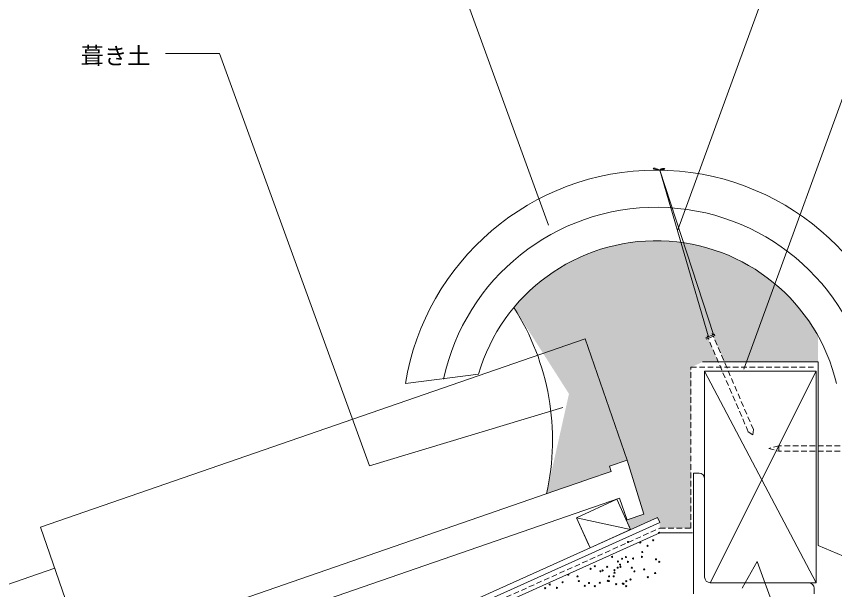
# Model space of a CAD drawing. Units: millimetres, scale not verified. Extents: x -203 to 197, y -138 to 132.
# Drawn here: x -25.8 to 62.3, y 19.9 to 81.6 of the extents above; entities that cross this region are included whole.
import ezdxf
from ezdxf.enums import TextEntityAlignment as Align

# ---------------------------------------------------------------- set-up
doc = ezdxf.new("R2010")
doc.units = ezdxf.units.MM
doc.header["$LTSCALE"] = 0.5
doc.linetypes.add('DASHED1', pattern=[1.8, 1.2, -0.6])
for name, color, linetype, lineweight in [('1-0', 7, 'Continuous', 18), ('1-1', 7, 'Continuous', 18), ('1-2', 3, 'Continuous', 18), ('1-3', 7, 'Continuous', 18), ('1-4', 7, 'Continuous', 18), ('1-5', 7, 'Continuous', 18)]:
    doc.layers.add(name, color=color, linetype=linetype, lineweight=lineweight)
doc.layers.add('1-6_ADD_LINE', color=8, linetype='Continuous')
doc.styles.add('ＭＳ ゴシック', font='')
doc.styles.get('ＭＳ ゴシック').set_extended_font_data('MS Gothic')

msp = doc.modelspace()

# ---------------------------------------------------------------- linework, layer by layer
at = {"layer": '1-0'}
for p, q in [((34.5203, 27.596), (38.8803, 29.6039)), ((38.8803, 29.6039), (40.2346, 26.5945)), ((38.8804, 29.6038), (40.2346, 26.5945)), ((38.8804, 29.6038), (40.3577, 26.3209)), ((35.9804, 24.3511), (34.5203, 27.596)), ((35.8573, 24.6247), (34.5203, 27.596)), ((34.5203, 27.596), (40.3577, 26.3209)), ((36.0054, 24.3624), (43.2464, 27.6208)), ((-127.3517, -49.8063), (43.4926, 27.0737)), ((-127.3517, -50.9029), (43.4926, 25.9771)), ((40.3577, 26.3209), (35.9804, 24.3511)), ((40.3577, 26.3209), (40.3577, 26.3209)), ((-127.3517, -49.1483), (36.0054, 24.3624)), ((35.9804, 24.3511), (35.9804, 24.3511))]:
    msp.add_line(p, q, dxfattribs=at)
at = {"layer": '1-0', "color": 3, "linetype": 'DASHED1'}
msp.add_line((-127.3517, -50.4042), (43.4926, 26.4758), dxfattribs=at)
at = {"layer": '1-0'}
msp.add_lwpolyline([(40.3577, 26.3209), (36.0026, 24.3611), (35.9804, 24.3511)], dxfattribs=at)
at = {"layer": '1-1', "linetype": 'DASHED1'}
for p, q in [((70.117, 35.3588), (56.3166, 35.3588)), ((70.117, 34.7589), (56.3166, 34.7589))]:
    msp.add_line(p, q, dxfattribs=at)
at = {"layer": '1-1'}
for p, q in [((43.4926, 27.0737), (43.2464, 27.6208)), ((43.4926, 25.9771), (47.0004, 25.9771))]:
    msp.add_line(p, q, dxfattribs=at)
at = {"layer": '1-1', "color": 3}
for points in [[(43.4926, 65.0387), (43.2841, 65.1378), (43.2103, 65.1562), (43.1366, 65.1747), (43.0629, 65.2115), (42.9892, 65.2484), (42.9154, 65.2668), (42.8417, 65.2668), (42.7864, 65.1747), (42.8601, 65.1562), (42.9339, 65.1378), (43.026, 65.1194), (43.0998, 65.1194), (43.1919, 65.1009), (43.2841, 65.0825), (43.3578, 65.064), (43.4315, 65.064)], [(43.4919, 65.0387), (43.5606, 65.1009), (43.6343, 65.1747), (43.708, 65.1931), (43.8002, 65.2115), (43.8924, 65.23), (43.9661, 65.23), (44.0214, 65.1378), (43.9477, 65.1194), (43.874, 65.1194), (43.8002, 65.1194), (43.708, 65.1194), (43.6343, 65.0825), (43.5606, 65.0825)]]:
    msp.add_lwpolyline(points, close=True, dxfattribs=at)
msp.add_lwpolyline([(49.2723, 47.3367), (43.4926, 65.0387), (48.7228, 47.1006)], dxfattribs=at)
at = {"layer": '1-1', "color": 3, "linetype": 'DASHED1'}
msp.add_lwpolyline([(43.4926, 26.4758), (46.8545, 26.4758), (46.8545, 43.8034), (60.3522, 43.8034)], dxfattribs=at)
at = {"layer": '1-1'}
for centre in [(43.414, 25.9817), (40.0683, 24.987), (41.3945, 24.9267), (42.7811, 25.1678), (41.6055, 23.9019), (42.1782, 24.565), (38.3502, 23.3895), (38.9832, 22.877), (39.4353, 23.1785), (39.8452, 23.3645), (40.6108, 23.2086), (41.5754, 23.3895), (43.0825, 23.1182), (36.0473, 22.0986), (36.4995, 22.3699), (37.8257, 22.3096), (38.953, 22.2139), (39.2122, 22.5507), (39.2544, 22.3043), (40.0683, 22.8469), (40.4903, 22.2139), (41.8165, 22.0331), (43.4442, 22.8469), (33.6593, 21.4612), (34.6306, 21.2847), (37.1023, 21.8273), (37.3434, 21.9177), (38.0367, 21.2847), (38.531, 21.2795), (38.6094, 21.9479), (38.6214, 21.6714), (40.7615, 21.8221), (42.2084, 21.1891), (42.9921, 21.6412), (31.6397, 20.4062), (33.0263, 20.6473), (34.7814, 20.7723), (35.4143, 20.2599), (35.8665, 20.5613), (36.4995, 20.2298), (37.042, 20.5915), (37.898, 20.7973), (38.0066, 20.7723), (38.8023, 20.4355), (39.5136, 20.5011), (39.586, 20.4657), (39.8753, 20.2298), (39.8874, 20.7671), (40.3395, 20.948), (31.1575, 20.0144), (32.4234, 20.0445)]:
    msp.add_circle(centre, 0.0598, dxfattribs=at)
at = {"layer": '1-2', "color": 7}
for p, q in [((35.465, 46.858), (-23.1766, 26.5685)), ((39.9772, 33.8165), (35.465, 46.858)), ((-18.4682, 12.9601), (-23.1766, 26.5685)), ((-21.6526, 22.1637), (-70.5966, 5.2296))]:
    msp.add_line(p, q, dxfattribs=at)
at = {"layer": '1-2'}
for p, q in [((38.0862, 33.1622), (39.9772, 33.8165)), ((41.784, 27.9869), (39.9772, 33.8165)), ((38.0862, 33.1622), (38.2639, 32.5888)), ((33.143, 30.8171), (-18.4682, 12.9601)), ((-14.5724, 11.1335), (39.1525, 29.7217)), ((39.1525, 29.7217), (39.9725, 27.3516)), ((39.9698, 27.3592), (41.784, 27.9869))]:
    msp.add_line(p, q, dxfattribs=at)
for points in [[(38.2639, 32.5888), (35.7131, 31.7063), (35.6253, 31.6759)], [(35.6253, 31.6759), (33.4553, 30.9251), (33.143, 30.8171)]]:
    msp.add_lwpolyline(points, dxfattribs=at)
at = {"layer": '1-3'}
for p, q in [((48.46, 46.9876), (49.3699, 47.3787)), ((49.3699, 47.3787), (49.4282, 47.2431)), ((48.3241, 43.3976), (60.3241, 20.5976)), ((60.3241, 43.3976), (48.9241, 20.5976)), ((60.3241, 43.3976), (60.3241, 20.5976)), ((16.117, 42.0413), (23.984, 43.0641)), ((47.7241, 32.3976), (47.1241, 32.3976)), ((47.1241, 32.3976), (47.1241, 19.3903)), ((48.3241, 21.1976), (48.3241, 31.7976)), ((53.9737, 22.8988), (52.3479, 20.0071)), ((53.9737, 22.8988), (73.5462, -30.8761)), ((48.9241, 20.5976), (59.5241, 20.5976)), ((59.5241, 20.5976), (60.3241, 20.5976)), ((60.1241, 19.9976), (60.1241, 19.3976))]:
    msp.add_line(p, q, dxfattribs=at)
at = {"layer": '1-3', "linetype": 'DASHED1'}
for p, q in [((53.0245, 36.8646), (48.5786, 47.2071)), ((53.5757, 37.1016), (49.1298, 47.444)), ((53.5757, 37.1016), (53.4951, 36.5296)), ((53.0245, 36.8646), (53.4951, 36.5296)), ((56.3166, 35.3588), (55.2444, 35.0589)), ((56.3166, 35.3588), (56.3166, 34.7589)), ((55.2444, 35.0589), (56.3166, 34.7589))]:
    msp.add_line(p, q, dxfattribs=at)
at = {"layer": '1-3', "color": 3}
for p, q in [((48.0954, 44.3768), (60.5423, 44.3768)), ((60.5423, 44.3768), (60.5423, 24.5981))]:
    msp.add_line(p, q, dxfattribs=at)
at = {"layer": '1-3'}
for points in [[(48.46, 46.9876), (48.5182, 46.852), (49.4282, 47.2431)], [(48.3241, 31.7976), (48.3241, 43.3976), (60.3241, 43.3976)]]:
    msp.add_lwpolyline(points, dxfattribs=at)
at = {"layer": '1-3', "color": 3}
msp.add_lwpolyline([(60.5423, 24.5981), (64.6345, 22.8931), (64.6345, 6.5245)], dxfattribs=at)
at = {"layer": '1-3'}
for centre, radius, start, end in [((43.117, 37.6934), 27.3478, 9.14783, 170.85217), ((43.117, 37.6202), 23.4211, 10.88066, 167.87541), ((43.117, 37.5218), 19.9195, 13.11386, 163.8452), ((47.7241, 31.7976), 0.6, 0, 90), ((48.9241, 21.1976), 0.6, 180, 270), ((59.5241, 19.9976), 0.6, 0, 90)]:
    msp.add_arc(centre, radius, start, end, dxfattribs=at)
at = {"layer": '1-4'}
for p, q in [((31.5027, 59.1176), (16.7653, 99.6081)), ((45.4457, 58.5992), (59.0292, 95.9193)), ((-3.9226, 77.6004), (-9.7297, 77.6004))]:
    msp.add_line(p, q, dxfattribs=at)
for points in [[(52.5558, 43.6186), (65.8587, 80.168), (69.942, 80.168)], [(-3.9226, 77.6004), (12.2361, 33.2048), (33.0429, 39.4798)]]:
    msp.add_lwpolyline(points, dxfattribs=at)
at = {"layer": '1-5'}
msp.add_arc((5.4208, 35.9816), 26.5259, 347.36863, 32.51977, dxfattribs=at)
at = {"layer": '1-5', "color": 1}
msp.add_arc((5.4208, 35.9816), 26.5259, 347.36863, 32.51977, dxfattribs=at)
at = {"layer": '1-6_ADD_LINE'}
for points in [[(54.9943, 53.5259), (53.5741, 54.4769), (40.0792, 57.2436), (42.1066, 57.4177)], [(53.5741, 54.4769), (52.2427, 55.2377), (42.1066, 57.4177), (43.851, 57.4249)], [(52.2427, 55.2377), (50.683, 55.9478), (43.851, 57.4249), (45.228, 57.3258)], [(50.683, 55.9478), (48.8745, 56.5987), (45.228, 57.3258), (46.3848, 57.1826)], [(58.7603, 49.8486), (57.5937, 51.1927), (33.9094, 55.2295), (36.6962, 56.3978)], [(57.5937, 51.1927), (56.3384, 52.4354), (36.6962, 56.3978), (38.0892, 56.8082)], [(56.3384, 52.4354), (54.9943, 53.5259), (38.0892, 56.8082), (40.0792, 57.2436)], [(48.8745, 56.5987), (47.3322, 56.9953), (46.3848, 57.1826)], [(59.762, 48.4538), (58.7603, 49.8486), (32.0789, 54.1461), (33.9094, 55.2295)], [(60.5423, 47.1728), (59.762, 48.4538), (30.5099, 52.9881), (32.0789, 54.1461)], [(27.7876, 50.2417), (60.5423, 47.1728), (29.1651, 51.7553), (30.5099, 52.9881)], [(46.8545, 43.8034), (48.0954, 44.3768), (27.7876, 50.2417)], [(46.8545, 43.8034), (27.7876, 50.2417), (33.7164, 40.9425)], [(48.0954, 44.3768), (48.46, 46.9876), (27.7876, 50.2417)], [(27.7876, 50.2417), (48.46, 46.9876), (27.7876, 50.2417), (48.3692, 48.3134)], [(48.46, 46.9876), (49.3699, 47.3787), (48.3692, 48.3134)], [(48.3692, 48.3134), (49.3699, 47.3787), (60.5423, 47.1728)], [(48.0954, 44.3768), (48.5182, 46.852), (48.46, 46.9876)], [(48.0954, 44.3768), (49.7952, 44.3768), (48.698, 46.9293)], [(48.0954, 44.3768), (48.698, 46.9293), (48.5182, 46.852)], [(49.4282, 47.2431), (49.2493, 47.1662), (50.4483, 44.3768)], [(49.4282, 47.2431), (60.5423, 47.1728), (49.3699, 47.3787)], [(49.4282, 47.2431), (50.4483, 44.3768), (60.5423, 44.3768)], [(49.4282, 47.2431), (60.5423, 44.3768), (60.5423, 47.1728)], [(46.8545, 43.8034), (33.7164, 40.9425), (31.3047, 30.181)], [(46.8545, 43.8034), (31.3047, 30.181), (38.0862, 33.1622)], [(38.0862, 33.1622), (39.9772, 33.8165), (46.8545, 43.8034)], [(39.9772, 33.8165), (41.784, 27.9869), (46.8545, 43.8034), (43.2464, 27.6208)], [(46.8545, 43.8034), (43.2464, 27.6208), (43.4926, 27.0737)], [(46.8545, 43.8034), (43.4926, 27.0737), (43.4926, 26.4758)], [(46.8545, 43.8034), (43.4926, 26.4758), (46.8545, 26.4758)], [(31.3047, 30.181), (38.2639, 32.5888), (38.0862, 33.1622)], [(41.784, 27.9869), (39.9699, 27.3592), (43.2464, 27.6208), (40.3577, 26.3209)]]:
    msp.add_solid(points, dxfattribs=at)

# ---------------------------------------------------------------- texts
at = {"layer": '1-1', "style": 'ＭＳ ゴシック'}
msp.add_text('葺き土', height=1.833, dxfattribs=at).set_placement((-18.8575, 75.896), align=Align.BOTTOM_LEFT)

doc.saveas('drawing.dxf')
